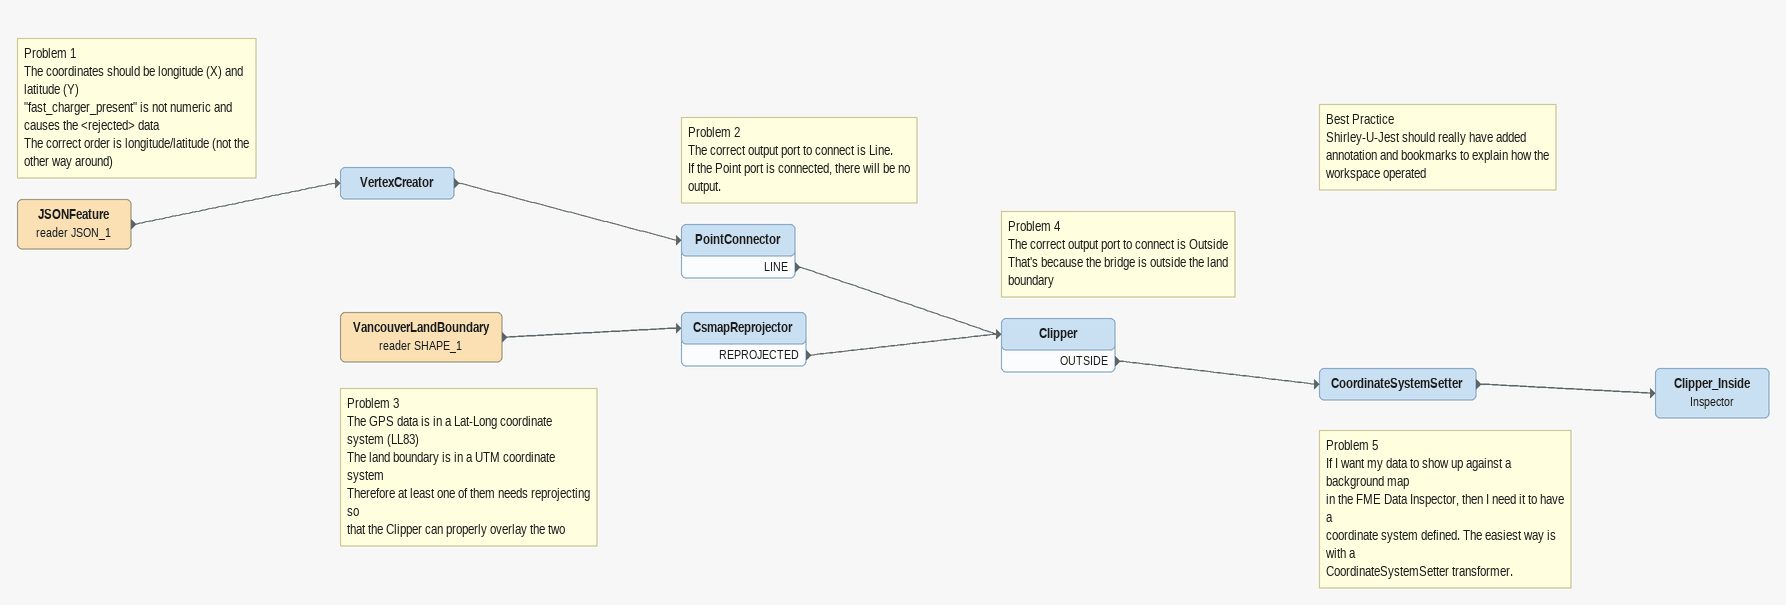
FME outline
JSONFeature (reader JSON_1)
    -> VertexCreator
Note: Problem 1 / The coordinates should be longitude (X) and latitude (Y) / "fast_charger_present" is not numeric and causes the <rejected> data / The correct order is longitude/latitude (not the other way around)
VertexCreator
    -> PointConnector
Note: Problem 2 / The correct output port to connect is Line. / If the Point port is connected, there will be no output.
PointConnector
    LINE -> Clipper
VancouverLandBoundary (reader SHAPE_1)
    -> CsmapReprojector
Note: Problem 3 / The GPS data is in a Lat-Long coordinate system (LL83) / The land boundary is in a UTM coordinate system / Therefore at least one of them needs reprojecting so / that the Clipper can properly overlay the two
CsmapReprojector
    REPROJECTED -> Clipper
Note: Problem 4 / The correct output port to connect is Outside / That's because the bridge is outside the land boundary
Note: Best Practice / Shirley-U-Jest should really have added annotation and bookmarks to explain how the workspace operated
Clipper
    OUTSIDE -> CoordinateSystemSetter
Note: Problem 5 / If I want my data to show up against a background map / in the FME Data Inspector, then I need it to have a / coordinate system defined. The easiest way is with a / CoordinateSystemSetter transformer.
CoordinateSystemSetter
    -> Clipper_Inside
Clipper_Inside: Inspector
